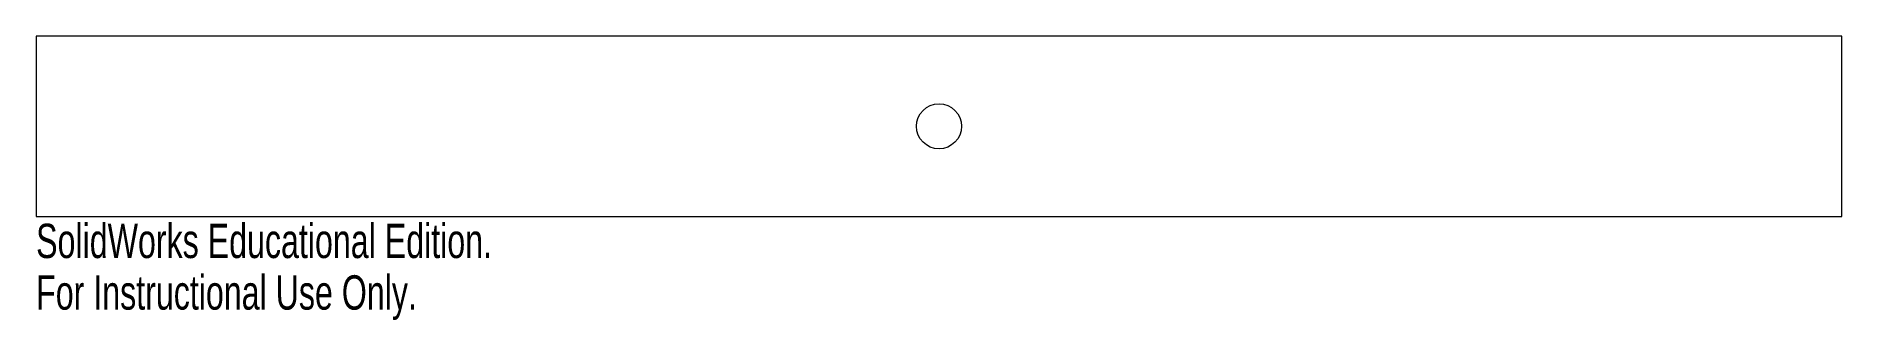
# Model space of a CAD drawing. Header units: inches. Extents: x -5 to 5, y -1.1 to 0.5.
import ezdxf

# ---------------------------------------------------------------- set-up
doc = ezdxf.new("R2010")
doc.units = ezdxf.units.IN
doc.header["$MEASUREMENT"] = 0
doc.styles.add('SLDTEXTSTYLE0', font='TXT', dxfattribs={"width": 0.7})

msp = doc.modelspace()

# ---------------------------------------------------------------- linework, layer by layer
at = {"color": 7, "linetype": 'Continuous', "lineweight": 15}
for p, q in [((-5, 0.5), (-5, -0.5)), ((5, 0.5), (-5, 0.5)), ((5, -0.5), (5, 0.5)), ((-5, -0.5), (5, -0.5))]:
    msp.add_line(p, q, dxfattribs=at)
msp.add_circle((0, 0), 0.125, dxfattribs=at)

# ---------------------------------------------------------------- texts
at = {"color": 7, "linetype": 'Continuous', "char_height": 0.1903, "attachment_point": 1, "style": 'SLDTEXTSTYLE0'}
for s, insert in [('SolidWorks Educational Edition.', (-5, -0.54)), ('For Instructional Use Only.', (-5, -0.826))]:
    msp.add_mtext(s, dxfattribs=dict(at, insert=insert))

doc.saveas('drawing.dxf')
